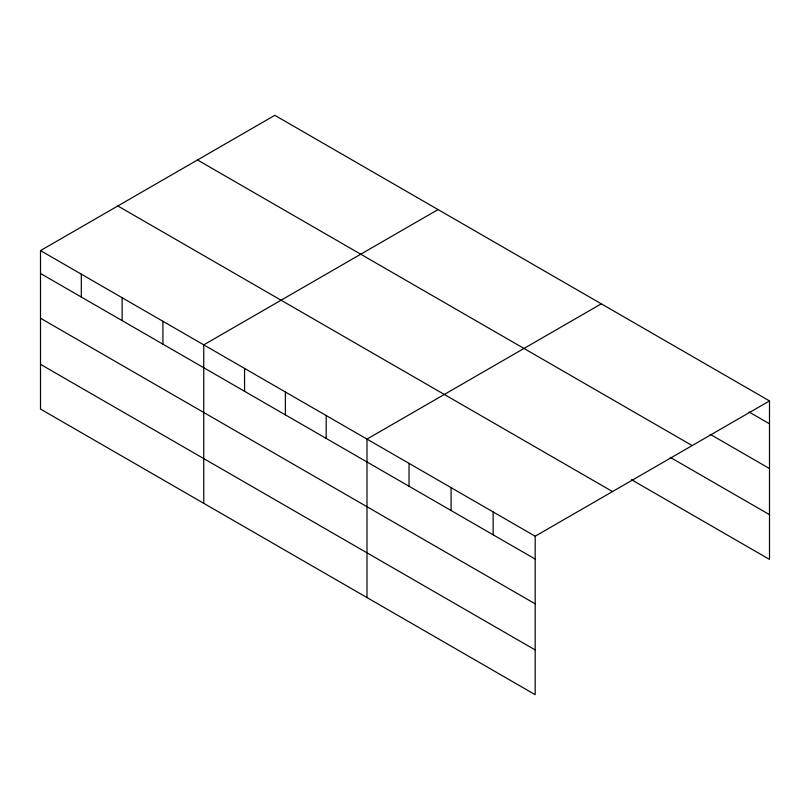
<?xml version="1.0" encoding="UTF-8"?>
<svg xmlns="http://www.w3.org/2000/svg" width="810" height="810" viewBox="0 0 810 810"><rect width="100%" height="100%" fill="white"/><g stroke="black" fill="none" stroke-linecap="round" stroke-linejoin="round"><path stroke-width="1.21" d="M40.5 250.604L535.187 536.21L535.187 694.676L40.5 409.07L40.5 250.604L274.813 115.324L769.5 400.93L769.5 559.396L631.496 479.722M438.058 209.567L203.745 344.858L203.745 503.324M601.303 303.821L366.991 439.101L366.991 597.577M535.187 536.21L769.5 400.93M749.017 411.976L769.5 423.802M710.198 434.312L769.5 468.555M197.488 159.965L692.175 445.571M670.305 457.387L769.5 514.654M117.825 205.963L612.512 491.559M40.5 273.486L535.187 559.082M40.5 318.229L535.187 603.835M40.5 364.328L535.187 649.934M493.138 511.93L493.138 534.813M451.089 487.65L451.089 510.533M409.04 463.381L409.04 486.253M326.177 415.54L326.177 438.423M285.373 391.979L285.373 414.862M244.559 368.418L244.559 391.291M162.931 321.286L162.931 344.169M122.128 297.726L122.128 320.608M81.314 274.165L81.314 297.047"/></g></svg>
